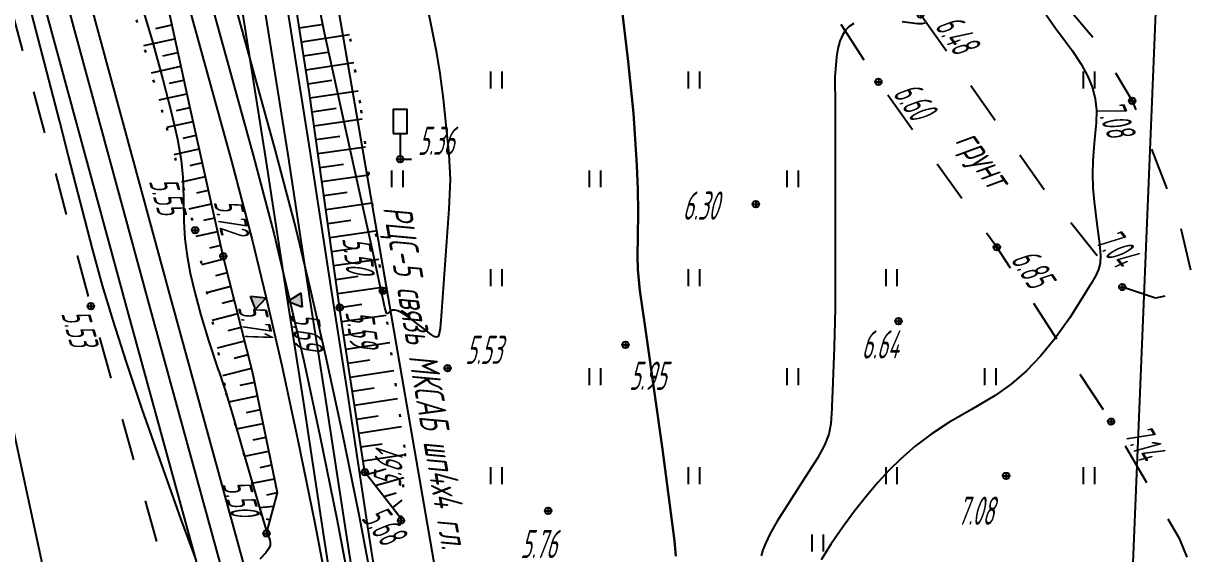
# Model space of a CAD drawing. Extents: x 1233805 to 1234355, y 654698 to 655114.
# Drawn here: x 1234144.13 to 1234185.61, y 654775.33 to 654794.08 of the extents above; entities that cross this region are included whole.
import ezdxf

# ---------------------------------------------------------------- set-up
doc = ezdxf.new("R2010")
doc.units = 0
doc.linetypes.add('ИИDash_15_15', pattern=[3, 1.5, -1.5])
doc.linetypes.add('ИИDot', pattern=[1, 0, -1])
for name, color, linetype, lineweight in [('ИИ_ГОРИЗОНТАЛИ_ОСН', 32, 'Continuous', 25), ('ИИ_ГОРИЗОНТАЛИ_УТОЛЩ', 32, 'Continuous', 30), ('ИИ_ДОРОГИ_АД', 7, 'Continuous', 25), ('ИИ_ДОРОГИ_ЖД', 7, 'Continuous', 25), ('ИИ_КАБЕЛЬ_СВЯЗИ', 212, 'Continuous', 25), ('ИИ_ЛЭП_НН', 250, 'Continuous', 25), ('ИИ_ОТКОС', 7, 'Continuous', 25), ('ИИ_ОТМЕТКИ', 7, 'Continuous', 25), ('ИИ_УГОДЬЯ', 7, 'Continuous', 25), ('ИИ_ЭЛЕКТРОКАБЕЛЬ_НН', 240, 'Continuous', 25)]:
    doc.layers.add(name, color=color, linetype=linetype, lineweight=lineweight)
doc.styles.add('VNIPISIMPLEXCUR', font='simplex.shx', dxfattribs={"width": 0.8, "oblique": 15})
doc.styles.add('ГОСТ 2.304 КУРСИВ', font='cs_gost2304.shx', dxfattribs={"oblique": 15})
doc.linetypes.add('ИИ051193', pattern='A,4,-2,[22,3dservice.shx,S=1,R=0,X=0,Y=0],8,[22,3dservice.shx,S=1,R=180,X=0,Y=0],-2,4', length=20)
doc.linetypes.add('ИИ05133', pattern='A,4,[4,3dservice.shx,S=0.7,R=0,X=0,Y=0],4,-2', length=10)
doc.linetypes.add('ИИ05155', pattern='A,0,[41,3dservice.shx,S=3,R=0,X=0,Y=0],-12', length=12)

# ---------------------------------------------------------------- blocks, each defined once
blk = doc.blocks.new('ИИ05401')
at = {"color": 0, "linetype": 'Continuous', "lineweight": 25}
for points in [[(-0.4, 1.2), (-0.4, 0)], [(0.4, 1.2), (0.4, 0)]]:
    blk.add_lwpolyline(points, dxfattribs=at)
blk = doc.blocks.new('ИИ052063')
at = {"color": 0, "linetype": 'Continuous', "lineweight": 25, "flags": 128}
blk.add_lwpolyline([(-0.5, 1.8), (-0.5, 1.8), (0.5, 1.8), (0.5, 1.8), (0.5, 3.5), (0.5, 3.5), (-0.5, 3.5), (-0.5, 3.5)], close=True, dxfattribs=at)
blk.add_lwpolyline([(0, 1.8), (0, 0), (0.8, 0)], dxfattribs=at)
blk = doc.blocks.new('PICKET')
at = {"color": 0, "linetype": 'Continuous', "lineweight": 25}
for p, q in [((-0.23, 0), (0.23, 0)), ((0, 0.23), (0, -0.23))]:
    blk.add_line(p, q, dxfattribs=at)
blk.add_circle((0, 0), 0.23, dxfattribs=at)
at = {"color": 0, "linetype": 'Continuous', "style": 'VNIPISIMPLEXCUR', "oblique": 15, "width": 0.8}
blk.add_attdef('OTMETKA', (1.25, 0.3), '', height=2, dxfattribs=at)
at = {"color": 8, "linetype": 'Continuous', "style": 'VNIPISIMPLEXCUR', "oblique": 15, "width": 0.8, "flags": 1}
blk.add_attdef('NOMER', (1.25, -2.7), '', height=2, dxfattribs=at)
blk = doc.blocks.new('ИИ05025')
at = {"linetype": 'Continuous', "lineweight": 25}
blk.add_hatch(color=0, dxfattribs=at).paths.add_polyline_path([(0.5, 1), (0, 0), (-0.5, 1)])
at = {"color": 0, "linetype": 'Continuous', "lineweight": 25}
blk.add_lwpolyline([(0.5, 1), (0, 0), (-0.5, 1)], close=True, dxfattribs=at)
at = {"color": 0, "linetype": 'Continuous', "style": 'VNIPISIMPLEXCUR', "oblique": 15, "width": 0.8}
blk.add_attdef('HEIGHT', (1.2, 0), '', height=2, dxfattribs=at)

msp = doc.modelspace()

# ---------------------------------------------------------------- linework, layer by layer
at = {"layer": 'ИИ_ГОРИЗОНТАЛИ_ОСН', "flags": 128}
for points, elevation in [([(1234158.46, 654794.512), (1234158.747, 654793.107), (1234158.875, 654792.308), (1234158.995, 654791.42), (1234159.198, 654789.457), (1234159.247, 654788.559), (1234159.195, 654787.52), (1234158.943, 654783.889), (1234158.894, 654783.292), (1234158.841, 654783.048), (1234158.803, 654782.995), (1234158.75, 654782.982), (1234158.679, 654783.006), (1234158.573, 654783.073), (1234158.237, 654783.331), (1234157.708, 654783.732), (1234157.528, 654783.846), (1234157.388, 654783.914), (1234157.29, 654783.939), (1234157.203, 654783.936), (1234157.13, 654783.906), (1234157.061, 654783.846), (1234157.021, 654783.814), (1234156.995, 654783.831), (1234156.932, 654784.037), (1234156.779, 654784.735), (1234156.433, 654786.337), (1234155.868, 654788.884), (1234154.796, 654793.751), (1234154.299, 654796.237)], 5.5), ([(1234148.223, 654795.056), (1234148.693, 654793.478), (1234149.068, 654792.102), (1234149.373, 654790.913), (1234149.581, 654789.993), (1234149.711, 654789.251), (1234149.775, 654788.645), (1234149.798, 654787.916), (1234149.799, 654787.779), (1234149.812, 654787.07), (1234149.852, 654786.463), (1234149.926, 654785.854), (1234150.035, 654785.244), (1234150.195, 654784.559), (1234150.415, 654783.762), (1234150.69, 654782.865), (1234151.044, 654781.791), (1234151.049, 654781.777), (1234151.297, 654781.037), (1234151.312, 654780.992), (1234151.313, 654780.991), (1234151.555, 654780.164), (1234151.878, 654779.05), (1234152.51, 654776.872), (1234152.759, 654776.037), (1234152.759, 654776.036), (1234152.762, 654776.029), (1234152.807, 654775.932), (1234152.809, 654775.927), (1234152.856, 654775.813), (1234152.874, 654775.711), (1234152.864, 654775.608), (1234152.826, 654775.507), (1234152.716, 654775.35), (1234152.505, 654775.122)], 5.5), ([(1234150.237, 654775.135), (1234149.721, 654776.532), (1234148.338, 654780.433), (1234147.777, 654782.101), (1234147.308, 654783.568), (1234146.934, 654784.815), (1234146.571, 654786.109), (1234145.726, 654789.386), (1234145.419, 654790.603), (1234144.343, 654794.729)], 5.5), ([(1234180.355, 654794.391), (1234180.748, 654793.836), (1234180.842, 654793.712), (1234181.279, 654793.121), (1234181.593, 654792.642), (1234181.833, 654792.202), (1234181.996, 654791.802), (1234182.091, 654791.42), (1234182.133, 654791.01), (1234182.127, 654790.566), (1234182.07, 654789.976), (1234182.038, 654789.688), (1234182.003, 654789.216), (1234181.995, 654788.752), (1234182.011, 654788.278), (1234182.055, 654787.772), (1234182.155, 654786.987), (1234182.244, 654786.29), (1234182.275, 654785.866), (1234182.263, 654785.602), (1234182.214, 654785.382), (1234182.119, 654785.169), (1234181.933, 654784.853), (1234181.894, 654784.791), (1234181.799, 654784.635), (1234181.189, 654783.671), (1234180.649, 654782.907), (1234180.157, 654782.306), (1234179.656, 654781.786), (1234179.122, 654781.326), (1234178.547, 654780.918), (1234177.709, 654780.425), (1234176.902, 654779.957), (1234176.285, 654779.555), (1234175.716, 654779.128), (1234175.19, 654778.669), (1234174.798, 654778.28), (1234174.392, 654777.838), (1234173.977, 654777.347), (1234173.558, 654776.815), (1234173.14, 654776.246), (1234172.744, 654775.667), (1234172.389, 654775.108)], 7), ([(1234173.543, 654794.085), (1234173.382, 654793.977), (1234173.25, 654793.84), (1234173.14, 654793.668), (1234173.05, 654793.454), (1234172.978, 654793.199), (1234172.924, 654792.9), (1234172.87, 654792.182), (1234172.879, 654791.175), (1234172.883, 654790.997), (1234172.887, 654789.581), (1234172.88, 654788.51), (1234172.885, 654787.224), (1234172.882, 654783.991), (1234172.85, 654782.634), (1234172.787, 654781.08), (1234172.764, 654780.539), (1234172.76, 654780.454), (1234172.727, 654779.916), (1234172.654, 654779.549), (1234172.506, 654779.164), (1234172.254, 654778.697), (1234171.619, 654777.705), (1234170.832, 654776.47), (1234170.585, 654776.037), (1234170.409, 654775.681), (1234170.318, 654775.454), (1234170.255, 654775.243)], 6.5), ([(1234176.06, 654794.089), (1234175.955, 654794.071), (1234175.795, 654794.072), (1234175.258, 654794.139)], 6.5)]:
    msp.add_lwpolyline(points, dxfattribs=dict(at, elevation=elevation))
at = {"layer": 'ИИ_ГОРИЗОНТАЛИ_УТОЛЩ', "elevation": 6, "flags": 128}
msp.add_lwpolyline([(1234165.274, 654795.041), (1234165.55, 654792.734), (1234165.736, 654790.903), (1234165.862, 654789.071), (1234165.894, 654788.214), (1234165.903, 654787.409), (1234165.891, 654786.528), (1234165.881, 654785.857), (1234165.893, 654785.376), (1234165.962, 654784.63), (1234166.134, 654783.413), (1234166.194, 654783.011), (1234166.761, 654779.015), (1234167.187, 654775.779), (1234167.238, 654775.233)], dxfattribs=at)
at = {"layer": 'ИИ_ДОРОГИ_АД', "linetype": 'ИИDash_15_15', "flags": 128}
for points in [[(1234186.499, 654772.43), (1234185.087, 654775.837), (1234182.653, 654779.993), (1234178.607, 654786.162), (1234174.411, 654792.016), (1234171.249, 654796.889), (1234169.627, 654799.628), (1234166.927, 654805.767), (1234165.406, 654809.475), (1234163.969, 654814.629), (1234161.815, 654824.807), (1234159.735, 654836.277), (1234157.314, 654850.821), (1234157.022, 654857.684), (1234157.635, 654863.288), (1234157.669, 654867.693), (1234155.678, 654883.81), (1234154.898, 654887.395), (1234153.73, 654892.278), (1234151.987, 654901.674), (1234147.064, 654917.772), (1234146.616, 654918.416), (1234145.971, 654918.763)], [(1234126.689, 654829.676), (1234127.329, 654829.972), (1234126.461, 654834.29), (1234126.777, 654834.512), (1234127.586, 654835.242), (1234127.29, 654837.879), (1234127.963, 654838.038), (1234125.426, 654845.827), (1234121.162, 654859.631), (1234118.578, 654867.881), (1234117.484, 654867.484), (1234116.967, 654867.881), (1234114.14, 654876.439), (1234115.869, 654876.956), (1234115.273, 654879.282), (1234114.57, 654879.467), (1234113.645, 654880.942), (1234113.021, 654884.241), (1234113.94, 654884.788), (1234112.99, 654888.387), (1234114.879, 654888.946), (1234116.065, 654888.425), (1234118.629, 654878.4), (1234120.638, 654871.643), (1234123.012, 654863.843), (1234125.938, 654854.842), (1234128.862, 654845.213), (1234131.822, 654836.098), (1234135.471, 654824.271), (1234140.427, 654806.922), (1234142.885, 654797.638), (1234146.516, 654784.081), (1234150.041, 654771.441), (1234150.666, 654769.382), (1234150.897, 654767.608), (1234151.142, 654764.927), (1234152.168, 654751.971), (1234152.086, 654749.149), (1234150.241, 654749.149), (1234149.545, 654748.878), (1234149.287, 654747.691), (1234149.485, 654744.069), (1234150.31, 654734.021), (1234151.83, 654725.792), (1234152.363, 654719.609), (1234152.756, 654716.684), (1234153.087, 654713.292), (1234153.459, 654712.216), (1234154.038, 654711.513), (1234154.765, 654711.141), (1234155.983, 654711.024), (1234158.109, 654711.076), (1234164.149, 654711.529)], [(1234181.039, 654794.746), (1234182.208, 654793.357), (1234183.401, 654791.345), (1234185.042, 654787.203), (1234185.511, 654785.172), (1234185.12, 654784.546), (1234184.227, 654784.364), (1234183.052, 654784.756), (1234180.261, 654788.232), (1234175.902, 654794.402), (1234170.308, 654805.04), (1234168.151, 654808.937), (1234167.047, 654812.435), (1234164.865, 654822.575), (1234163.574, 654832.161), (1234161.27, 654846.503), (1234160.562, 654856.37), (1234160.807, 654862.675), (1234162.126, 654866.357), (1234163.308, 654869.364)]]:
    msp.add_lwpolyline(points, dxfattribs=at)
at = {"layer": 'ИИ_ДОРОГИ_ЖД', "linetype": 'ИИ05155', "flags": 128}
for points in [[(1234090.712, 655090.808), (1234093.741, 655075.876), (1234104.948, 655021.616), (1234109.127, 655001.687), (1234114.106, 654978.19), (1234119.616, 654952.357), (1234126.248, 654921.604), (1234130.95, 654899.942), (1234134.747, 654882.449), (1234136.783, 654873.223), (1234139.499, 654860.776), (1234141.869, 654850.023), (1234143.675, 654841.878), (1234147.286, 654824.697), (1234148.295, 654819.48), (1234149.532, 654812.897), (1234150.698, 654806.239), (1234152.247, 654797.266), (1234153.494, 654789.439), (1234154.266, 654784.368), (1234154.823, 654780.852), (1234155.556, 654775.999), (1234156.926, 654767.199)], [(1234083.906, 655090.311), (1234085.132, 655083.775), (1234087.8, 655070.028), (1234090.594, 655056.344), (1234096.117, 655029.026), (1234101.619, 655001.66), (1234107.135, 654974.217), (1234112.573, 654947.012), (1234115.345, 654933.295), (1234123.96, 654892.334), (1234127.117, 654878.774), (1234131.214, 654865.054), (1234132.49, 654860.512), (1234134.003, 654855.173), (1234139.822, 654834.577), (1234145.299, 654815.09), (1234150.807, 654794.72), (1234152.267, 654789.42), (1234153.005, 654786.618), (1234153.498, 654784.561), (1234154.057, 654782.147), (1234154.624, 654779.497), (1234155.227, 654776.558), (1234155.964, 654772.714), (1234156.926, 654767.204), (1234157.633, 654762.526), (1234159.204, 654752.284), (1234159.779, 654748.676), (1234160.771, 654742.313), (1234161.916, 654735.004), (1234163.48, 654724.746)], [(1234116.703, 654895.026), (1234117.884, 654890.683), (1234120.817, 654880.456), (1234125.957, 654863.155), (1234128.162, 654855.915), (1234130.565, 654847.997), (1234134.692, 654834.066), (1234138.925, 654819.41), (1234140.64, 654813.158), (1234144.287, 654799.907), (1234148.569, 654784.148), (1234151.118, 654774.862), (1234155.195, 654760.234), (1234157.779, 654750.92), (1234158.424, 654748.494), (1234159.125, 654745.799), (1234160.408, 654740.598), (1234161.345, 654736.214), (1234161.965, 654733.178), (1234162.686, 654729.383), (1234163.478, 654724.756), (1234165.395, 654712.747), (1234165.679, 654710.943)]]:
    msp.add_lwpolyline(points, dxfattribs=at)
at = {"layer": 'ИИ_ДОРОГИ_ЖД'}
for points in [[(1234091.501, 655090.918), (1234094.52, 655076.035), (1234105.726, 655021.778), (1234109.905, 655001.851), (1234114.884, 654978.356), (1234120.393, 654952.523), (1234127.025, 654921.772), (1234131.726, 654900.11), (1234135.523, 654882.619), (1234137.559, 654873.394), (1234140.276, 654860.946), (1234142.645, 654850.195), (1234144.452, 654842.046), (1234148.065, 654824.854), (1234149.076, 654819.629), (1234150.314, 654813.039), (1234151.481, 654806.375), (1234153.031, 654797.396), (1234154.279, 654789.561), (1234155.052, 654784.49), (1234155.608, 654780.973), (1234156.342, 654776.12), (1234157.71, 654767.332)], [(1234089.923, 655090.698), (1234092.962, 655075.716), (1234104.169, 655021.454), (1234108.349, 655001.523), (1234113.329, 654978.025), (1234118.838, 654952.19), (1234121.851, 654938.176), (1234125.471, 654921.436), (1234130.173, 654899.773), (1234133.97, 654882.279), (1234136.006, 654873.053), (1234138.723, 654860.605), (1234141.092, 654849.852), (1234142.897, 654841.711), (1234146.507, 654824.539), (1234147.514, 654819.331), (1234148.75, 654812.755), (1234149.915, 654806.102), (1234151.462, 654797.135), (1234152.708, 654789.316), (1234153.481, 654784.246), (1234154.037, 654780.73), (1234154.77, 654775.879), (1234156.141, 654767.076)], [(1234114.566, 654933.135), (1234123.184, 654892.162), (1234126.349, 654878.57), (1234130.451, 654864.832), (1234131.725, 654860.296), (1234133.238, 654854.956), (1234139.056, 654834.362), (1234144.533, 654814.879), (1234150.04, 654794.511), (1234151.499, 654789.213), (1234152.234, 654786.424), (1234152.724, 654784.378), (1234153.281, 654781.974), (1234153.846, 654779.334), (1234154.447, 654776.403), (1234155.182, 654772.571), (1234156.141, 654767.076), (1234156.847, 654762.406), (1234158.418, 654752.159), (1234158.994, 654748.552), (1234159.986, 654742.19), (1234161.13, 654734.883), (1234162.694, 654724.626)], [(1234116.124, 654933.456), (1234124.736, 654892.506), (1234127.886, 654878.978), (1234131.978, 654865.275), (1234133.255, 654860.728), (1234134.768, 654855.389), (1234140.587, 654834.793), (1234146.065, 654815.301), (1234151.574, 654794.929), (1234153.034, 654789.627), (1234153.776, 654786.811), (1234154.272, 654784.743), (1234154.833, 654782.32), (1234155.403, 654779.66), (1234156.006, 654776.712), (1234156.746, 654772.857), (1234157.71, 654767.332), (1234158.419, 654762.646), (1234159.989, 654752.409), (1234160.565, 654748.8), (1234161.557, 654742.436), (1234162.702, 654735.126), (1234164.266, 654724.866)], [(1234117.47, 654895.234), (1234118.65, 654890.897), (1234121.58, 654880.679), (1234126.719, 654863.384), (1234128.922, 654856.146), (1234131.326, 654848.225), (1234135.455, 654834.29), (1234139.69, 654819.626), (1234141.407, 654813.368), (1234145.054, 654800.116), (1234149.336, 654784.357), (1234151.885, 654775.074), (1234155.961, 654760.446), (1234158.547, 654751.124), (1234159.193, 654748.696), (1234159.896, 654745.994), (1234161.183, 654740.776), (1234162.124, 654736.377), (1234162.745, 654733.332), (1234163.469, 654729.525), (1234164.263, 654724.886), (1234166.18, 654712.872), (1234166.476, 654710.994)], [(1234115.936, 654894.817), (1234117.118, 654890.469), (1234120.054, 654880.233), (1234125.196, 654862.926), (1234127.401, 654855.683), (1234129.803, 654847.769), (1234133.929, 654833.843), (1234138.159, 654819.195), (1234139.873, 654812.948), (1234143.52, 654799.697), (1234147.802, 654783.938), (1234150.352, 654774.65), (1234154.429, 654760.021), (1234157.011, 654750.716), (1234157.656, 654748.292), (1234158.355, 654745.603), (1234159.633, 654740.419), (1234160.567, 654736.052), (1234161.185, 654733.024), (1234161.904, 654729.242), (1234162.694, 654724.626), (1234164.61, 654712.623), (1234164.882, 654710.892)]]:
    msp.add_lwpolyline(points, dxfattribs=at)
at = {"layer": 'ИИ_КАБЕЛЬ_СВЯЗИ', "linetype": 'ИИ05133', "flags": 128}
msp.add_lwpolyline([(1234093.557, 654957.838), (1234120.737, 654959.921), (1234136.158, 654888.894), (1234151.947, 654813.869), (1234159.658, 654769.277), (1234148.525, 654766.836), (1234160.687, 654721.894), (1234162.284, 654710.725)], dxfattribs=at)
at = {"layer": 'ИИ_ЛЭП_НН', "elevation": -11.67, "flags": 128}
msp.add_lwpolyline([(1234161.978, 654934.825), (1234173.077, 654903.717), (1234180.16, 654873.686), (1234184.365, 654839.004), (1234184.636, 654804.491), (1234183.229, 654770.133), (1234192.646, 654732.06)], dxfattribs=at)
at = {"layer": 'ИИ_ОТКОС'}
for p, q in [((1234148.822, 654793.905, 5.499), (1234149.389, 654794.03, 5.499)), ((1234153.9, 654793.925, 5.578), (1234154.753, 654794.057, 5.578)), ((1234148.39, 654793.3, 5.499), (1234149.496, 654793.542, 5.499)), ((1234153.976, 654793.431, 5.578), (1234155.682, 654793.694, 5.578)), ((1234149.064, 654792.937, 5.499), (1234149.603, 654793.055, 5.499)), ((1234154.052, 654792.938, 5.578), (1234154.905, 654793.069, 5.578)), ((1234148.661, 654792.338, 5.499), (1234149.709, 654792.567, 5.499)), ((1234154.128, 654792.444, 5.578), (1234155.833, 654792.706, 5.578)), ((1234149.306, 654791.968, 5.499), (1234149.816, 654792.08, 5.499)), ((1234154.204, 654791.95, 5.578), (1234155.057, 654792.081, 5.578)), ((1234154.278, 654791.456, 5.578), (1234155.988, 654791.699, 5.578)), ((1234148.932, 654791.375, 5.499), (1234149.923, 654791.592, 5.499)), ((1234149.549, 654790.997, 5.499), (1234150.03, 654791.105, 5.499)), ((1234154.348, 654790.961, 5.578), (1234155.206, 654791.083, 5.578)), ((1234149.204, 654790.408, 5.499), (1234150.139, 654790.618, 5.499)), ((1234154.418, 654790.466, 5.578), (1234156.129, 654790.71, 5.578)), ((1234149.793, 654790.029, 5.499), (1234150.248, 654790.131, 5.499)), ((1234154.489, 654789.972, 5.578), (1234155.338, 654790.093, 5.578)), ((1234149.47, 654789.445, 5.499), (1234150.358, 654789.644, 5.499)), ((1234154.559, 654789.477, 5.578), (1234156.248, 654789.717, 5.578)), ((1234150.035, 654789.061, 5.499), (1234150.467, 654789.158, 5.499)), ((1234154.629, 654788.982, 5.578), (1234155.468, 654789.102, 5.578)), ((1234149.736, 654788.482, 5.499), (1234150.576, 654788.671, 5.499)), ((1234154.7, 654788.488, 5.578), (1234156.366, 654788.725, 5.578)), ((1234150.277, 654788.092, 5.499), (1234150.685, 654788.184, 5.499)), ((1234154.77, 654787.993, 5.578), (1234155.598, 654788.111, 5.578)), ((1234150.002, 654787.519, 5.499), (1234150.795, 654787.697, 5.499)), ((1234154.84, 654787.498, 5.578), (1234156.485, 654787.732, 5.578)), ((1234150.52, 654787.124, 5.499), (1234150.904, 654787.21, 5.499)), ((1234154.911, 654787.004, 5.578), (1234155.727, 654787.12, 5.578)), ((1234150.251, 654786.552, 5.499), (1234151.013, 654786.723, 5.499)), ((1234154.981, 654786.509, 5.578), (1234156.604, 654786.74, 5.578)), ((1234150.734, 654786.149, 5.499), (1234151.123, 654786.237, 5.499)), ((1234155.051, 654786.015, 5.578), (1234155.857, 654786.129, 5.578)), ((1234150.443, 654785.55, 5.499), (1234151.235, 654785.75, 5.499)), ((1234155.122, 654785.52, 5.578), (1234156.722, 654785.747, 5.578)), ((1234150.947, 654785.163, 5.499), (1234151.357, 654785.267, 5.499)), ((1234155.192, 654785.025, 5.578), (1234155.987, 654785.138, 5.578)), ((1234150.631, 654784.568, 5.499), (1234151.48, 654784.783, 5.499)), ((1234155.262, 654784.531, 5.578), (1234156.841, 654784.755, 5.578)), ((1234151.164, 654784.188, 5.499), (1234151.603, 654784.299, 5.499)), ((1234150.819, 654783.586, 5.499), (1234151.726, 654783.816, 5.499)), ((1234155.333, 654784.036, 5.578), (1234156.12, 654784.148, 5.578)), ((1234155.403, 654783.541, 5.578), (1234156.975, 654783.765, 5.578)), ((1234151.38, 654783.213, 5.499), (1234151.848, 654783.332, 5.499)), ((1234155.478, 654783.047, 5.578), (1234156.26, 654783.167, 5.578)), ((1234151.007, 654782.604, 5.499), (1234151.971, 654782.848, 5.499)), ((1234155.554, 654782.553, 5.578), (1234157.11, 654782.792, 5.578)), ((1234151.597, 654782.239, 5.499), (1234152.094, 654782.365, 5.499)), ((1234155.63, 654782.06, 5.578), (1234156.404, 654782.179, 5.578)), ((1234151.195, 654781.622, 5.499), (1234152.216, 654781.881, 5.499)), ((1234155.705, 654781.566, 5.578), (1234157.247, 654781.803, 5.578)), ((1234151.802, 654781.287, 5.499), (1234152.324, 654781.394, 5.499)), ((1234151.402, 654780.695, 5.499), (1234152.425, 654780.905, 5.499)), ((1234155.781, 654781.072, 5.578), (1234156.548, 654781.19, 5.578)), ((1234155.857, 654780.578, 5.578), (1234157.384, 654780.813, 5.578)), ((1234152.033, 654780.315, 5.499), (1234152.525, 654780.417, 5.499)), ((1234155.933, 654780.084, 5.578), (1234156.693, 654780.201, 5.578)), ((1234151.679, 654779.733, 5.499), (1234152.626, 654779.928, 5.499)), ((1234156.009, 654779.59, 5.578), (1234157.521, 654779.823, 5.578)), ((1234152.272, 654779.346, 5.499), (1234152.726, 654779.439, 5.499)), ((1234151.956, 654778.771, 5.499), (1234152.826, 654778.95, 5.499)), ((1234156.085, 654779.097, 5.578), (1234156.837, 654779.212, 5.578)), ((1234156.16, 654778.603, 5.578), (1234157.65, 654778.832, 5.578)), ((1234152.511, 654778.376, 5.499), (1234152.927, 654778.462, 5.499)), ((1234156.28, 654778.128, 5.578), (1234156.968, 654778.328, 5.578)), ((1234156.586, 654777.733, 5.578), (1234157.599, 654778.021, 5.578)), ((1234152.233, 654777.81, 5.499), (1234153.027, 654777.973, 5.499)), ((1234152.749, 654777.406, 5.499), (1234153.128, 654777.484, 5.499)), ((1234156.893, 654777.339, 5.578), (1234157.337, 654777.473, 5.578)), ((1234157.199, 654776.944, 5.578), (1234157.548, 654777.215, 5.578)), ((1234152.479, 654776.952, 5.499), (1234153.001, 654777.002, 5.499)), ((1234152.727, 654776.559, 5.499), (1234152.872, 654776.52, 5.499))]:
    msp.add_line(p, q, dxfattribs=at)
for points, elevation in [([(1234157.506, 654776.55), (1234156.222, 654778.202), (1234155.412, 654783.477), (1234154.245, 654791.685), (1234153.321, 654797.687)], 5.578), ([(1234152.742, 654776.038), (1234153.129, 654777.477), (1234152.259, 654781.713), (1234151.209, 654785.852), (1234150.022, 654791.139), (1234149.275, 654794.551)], 5.499)]:
    msp.add_lwpolyline(points, dxfattribs=dict(at, elevation=elevation))
at = {"layer": 'ИИ_ОТКОС', "color": 33, "linetype": 'ИИDot', "lineweight": 30}
for points, elevation in [([(1234155.207, 654796.8), (1234156.093, 654791.011), (1234156.857, 654784.62), (1234157.653, 654778.871), (1234157.503, 654776.499)], 5.745), ([(1234147.836, 654795.267), (1234149.209, 654790.39), (1234150.211, 654786.764), (1234151.311, 654781.013), (1234152.742, 654776.038)], 5.897)]:
    msp.add_lwpolyline(points, dxfattribs=dict(at, elevation=elevation))
at = {"layer": 'ИИ_ЭЛЕКТРОКАБЕЛЬ_НН', "linetype": 'ИИ051193', "flags": 128}
msp.add_lwpolyline([(1234104.61, 654961.649), (1234152.102, 654740.983)], dxfattribs=at)

# ---------------------------------------------------------------- block references
at = {"layer": 'ИИ_ДОРОГИ_ЖД', "xscale": 0.5, "yscale": 0.5, "zscale": 0.5}
msp.add_blockref('ИИ052063', (1234157.472, 654789.283), dxfattribs=at)
at = {"layer": 'ИИ_ДОРОГИ_ЖД'}
ref = msp.add_blockref('ИИ05025', (1234152.724, 654784.377, 11.444), dxfattribs=dict(at, xscale=0.4999999999999993, yscale=0.4999999999999993, zscale=0.4999999999999993, rotation=110.5713394537116))
ref.add_attrib('OTMETKA', '5.71', (1234151.717, 654784.042, 11.444), dxfattribs={"layer": '0', "linetype": 'Continuous', "height": 1, "rotation": 283.0412, "style": 'ГОСТ 2.304 КУРСИВ', "oblique": 15, "width": 0.65})
ref = msp.add_blockref('ИИ05025', (1234153.481, 654784.246, 5.689), dxfattribs=dict(at, xscale=0.4999999999999993, yscale=0.4999999999999993, zscale=0.4999999999999993, rotation=275.7433460660143))
ref.add_attrib('OTMETKA', '5.69', (1234153.598, 654783.804, 5.689), dxfattribs={"layer": '0', "linetype": 'Continuous', "height": 1, "rotation": 277.2787, "style": 'ГОСТ 2.304 КУРСИВ', "oblique": 15, "width": 0.65})
at = {"layer": 'ИИ_ОТМЕТКИ'}
ref = msp.add_blockref('PICKET', (1234175.902, 654794.402, 6.482), dxfattribs=dict(at, xscale=0.5, yscale=0.5, zscale=0.5))
ref.add_attrib('OTMETKA', '6.48', (1234176.385, 654793.978, 6.482), dxfattribs={"layer": '0', "color": 0, "linetype": 'Continuous', "height": 1, "rotation": 305.2391, "style": 'ГОСТ 2.304 КУРСИВ', "oblique": 15, "width": 0.65})
ref = msp.add_blockref('PICKET', (1234174.411, 654792.016, 6.602), dxfattribs=dict(at, xscale=0.5, yscale=0.5, zscale=0.5))
ref.add_attrib('OTMETKA', '6.60', (1234174.897, 654791.595, 6.602), dxfattribs={"layer": '0', "color": 0, "linetype": 'Continuous', "height": 1, "rotation": 305.628, "style": 'ГОСТ 2.304 КУРСИВ', "oblique": 15, "width": 0.65})
ref = msp.add_blockref('PICKET', (1234183.401, 654791.345, 7.079), dxfattribs=dict(at, xscale=0.5, yscale=0.5, zscale=0.5))
ref.add_attrib('OTMETKA', '7.08', (1234182.092, 654791.146, 7.079), dxfattribs={"layer": '0', "color": 0, "linetype": 'Continuous', "height": 1, "rotation": 291.6176, "style": 'ГОСТ 2.304 КУРСИВ', "oblique": 15, "width": 0.65})
ref = msp.add_blockref('PICKET', (1234157.472, 654789.283, 5.364), dxfattribs=dict(at, xscale=0.5, yscale=0.5, zscale=0.5))
ref.add_attrib('OTMETKA', '5.36', (1234158.097, 654789.433, 5.364), dxfattribs={"layer": '0', "color": 0, "linetype": 'Continuous', "height": 1, "style": 'ГОСТ 2.304 КУРСИВ', "oblique": 15, "width": 0.65})
ref = msp.add_blockref('PICKET', (1234150.211, 654786.764, 5.551), dxfattribs=dict(at, xscale=0.5, yscale=0.5, zscale=0.5))
ref.add_attrib('OTMETKA', '5.55', (1234148.567, 654788.5, 5.551), dxfattribs={"layer": '0', "color": 0, "linetype": 'Continuous', "height": 1, "rotation": 285.445, "style": 'ГОСТ 2.304 КУРСИВ', "oblique": 15, "width": 0.65})
ref = msp.add_blockref('PICKET', (1234170.074, 654787.686, 6.302), dxfattribs=dict(at, xscale=0.5, yscale=0.5, zscale=0.5))
ref.add_attrib('OTMETKA', '6.30', (1234167.475, 654787.138, 6.302), dxfattribs={"layer": '0', "color": 0, "linetype": 'Continuous', "height": 1, "style": 'ГОСТ 2.304 КУРСИВ', "oblique": 15, "width": 0.65})
ref = msp.add_blockref('PICKET', (1234151.209, 654785.852, 5.718), dxfattribs=dict(at, xscale=0.5, yscale=0.5, zscale=0.5))
ref.add_attrib('OTMETKA', '5.72', (1234150.862, 654787.771, 5.718), dxfattribs={"layer": '0', "color": 0, "linetype": 'Continuous', "height": 1, "rotation": 282.6542, "style": 'ГОСТ 2.304 КУРСИВ', "oblique": 15, "width": 0.65})
ref = msp.add_blockref('PICKET', (1234183.052, 654784.756, 7.044), dxfattribs=dict(at, xscale=0.5, yscale=0.5, zscale=0.5))
ref.add_attrib('OTMETKA', '7.04', (1234182.064, 654786.356, 7.044), dxfattribs={"layer": '0', "color": 0, "linetype": 'Continuous', "height": 1, "rotation": 308.7622, "style": 'ГОСТ 2.304 КУРСИВ', "oblique": 15, "width": 0.65})
ref = msp.add_blockref('PICKET', (1234156.857, 654784.62, 5.497), dxfattribs=dict(at, xscale=0.5, yscale=0.5, zscale=0.5))
ref.add_attrib('OTMETKA', '5.50', (1234155.42, 654786.479, 5.497), dxfattribs={"layer": '0', "color": 0, "linetype": 'Continuous', "height": 1, "rotation": 276.8177, "style": 'ГОСТ 2.304 КУРСИВ', "oblique": 15, "width": 0.65})
ref = msp.add_blockref('PICKET', (1234178.607, 654786.162, 6.846), dxfattribs=dict(at, xscale=0.5, yscale=0.5, zscale=0.5))
ref.add_attrib('OTMETKA', '6.85', (1234179.075, 654785.722, 6.846), dxfattribs={"layer": '0', "color": 0, "linetype": 'Continuous', "height": 1, "rotation": 303.2621, "style": 'ГОСТ 2.304 КУРСИВ', "oblique": 15, "width": 0.65})
ref = msp.add_blockref('PICKET', (1234146.516, 654784.081, 5.526), dxfattribs=dict(at, xscale=0.5, yscale=0.5, zscale=0.5))
ref.add_attrib('OTMETKA', '5.53', (1234145.461, 654783.818, 5.526), dxfattribs={"layer": '0', "color": 0, "linetype": 'Continuous', "height": 1, "rotation": 285.5829, "style": 'ГОСТ 2.304 КУРСИВ', "oblique": 15, "width": 0.65})
ref = msp.add_blockref('PICKET', (1234155.333, 654784.036, 5.586), dxfattribs=dict(at, xscale=0.5, yscale=0.5, zscale=0.5))
ref.add_attrib('OTMETKA', '5.59', (1234155.531, 654783.873, 5.586), dxfattribs={"layer": '0', "color": 0, "linetype": 'Continuous', "height": 1, "rotation": 278.0925, "style": 'ГОСТ 2.304 КУРСИВ', "oblique": 15, "width": 0.65})
ref = msp.add_blockref('PICKET', (1234175.123, 654783.55, 6.641), dxfattribs=dict(at, xscale=0.5, yscale=0.5, zscale=0.5))
ref.add_attrib('OTMETKA', '6.64', (1234173.815, 654782.226, 6.641), dxfattribs={"layer": '0', "color": 0, "linetype": 'Continuous', "height": 1, "style": 'ГОСТ 2.304 КУРСИВ', "oblique": 15, "width": 0.65})
ref = msp.add_blockref('PICKET', (1234159.155, 654781.886, 5.525), dxfattribs=dict(at, xscale=0.5, yscale=0.5, zscale=0.5))
ref.add_attrib('OTMETKA', '5.53', (1234159.78, 654782.036, 5.525), dxfattribs={"layer": '0', "color": 0, "linetype": 'Continuous', "height": 1, "style": 'ГОСТ 2.304 КУРСИВ', "oblique": 15, "width": 0.65})
ref = msp.add_blockref('PICKET', (1234165.456, 654782.712, 5.949), dxfattribs=dict(at, xscale=0.5, yscale=0.5, zscale=0.5))
ref.add_attrib('OTMETKA', '5.95', (1234165.583, 654781.117, 5.949), dxfattribs={"layer": '0', "color": 0, "linetype": 'Continuous', "height": 1, "style": 'ГОСТ 2.304 КУРСИВ', "oblique": 15, "width": 0.65})
ref = msp.add_blockref('PICKET', (1234182.653, 654779.993, 7.136), dxfattribs=dict(at, xscale=0.5, yscale=0.5, zscale=0.5))
ref.add_attrib('OTMETKA', '7.14', (1234183.098, 654779.53, 7.136), dxfattribs={"layer": '0', "color": 0, "linetype": 'Continuous', "height": 1, "rotation": 300.3599, "style": 'ГОСТ 2.304 КУРСИВ', "oblique": 15, "width": 0.65})
ref = msp.add_blockref('PICKET', (1234157.503, 654776.499, 5.611), dxfattribs=dict(at, xscale=0.5, yscale=0.5, zscale=0.5))
ref.add_attrib('OTMETKA', '5.61', (1234157.507, 654777.658, 5.611), dxfattribs={"layer": '0', "color": 0, "linetype": 'Continuous', "height": 1, "rotation": 86.382, "style": 'ГОСТ 2.304 КУРСИВ', "oblique": 15, "width": 0.65})
ref = msp.add_blockref('PICKET', (1234156.222, 654778.202, 5.682), dxfattribs=dict(at, xscale=0.5, yscale=0.5, zscale=0.5))
ref.add_attrib('OTMETKA', '5.68', (1234156.074, 654776.562, 5.682), dxfattribs={"layer": '0', "color": 0, "linetype": 'Continuous', "height": 1, "rotation": 307.859, "style": 'ГОСТ 2.304 КУРСИВ', "oblique": 15, "width": 0.65})
ref = msp.add_blockref('PICKET', (1234178.936, 654778.071, 7.079), dxfattribs=dict(at, xscale=0.5, yscale=0.5, zscale=0.5))
ref.add_attrib('OTMETKA', '7.08', (1234177.212, 654776.34, 7.079), dxfattribs={"layer": '0', "color": 0, "linetype": 'Continuous', "height": 1, "style": 'ГОСТ 2.304 КУРСИВ', "oblique": 15, "width": 0.65})
ref = msp.add_blockref('PICKET', (1234152.742, 654776.038, 5.499), dxfattribs=dict(at, xscale=0.5, yscale=0.5, zscale=0.5))
ref.add_attrib('OTMETKA', '5.50', (1234151.16, 654777.795, 5.499), dxfattribs={"layer": '0', "color": 0, "linetype": 'Continuous', "height": 1, "rotation": 286.0516, "style": 'ГОСТ 2.304 КУРСИВ', "oblique": 15, "width": 0.65})
ref = msp.add_blockref('PICKET', (1234162.715, 654776.836, 5.756), dxfattribs=dict(at, xscale=0.5, yscale=0.5, zscale=0.5))
ref.add_attrib('OTMETKA', '5.76', (1234161.731, 654775.163, 5.756), dxfattribs={"layer": '0', "color": 0, "linetype": 'Continuous', "height": 1, "style": 'ГОСТ 2.304 КУРСИВ', "oblique": 15, "width": 0.65})
at = {"layer": 'ИИ_УГОДЬЯ', "xscale": 0.5, "yscale": 0.5, "zscale": 0.5}
for p in [(1234160.871, 654791.784), (1234167.871, 654791.784), (1234181.871, 654791.784), (1234157.371, 654788.284), (1234164.371, 654788.284), (1234171.371, 654788.284), (1234160.871, 654784.784), (1234167.871, 654784.784), (1234174.871, 654784.784), (1234164.371, 654781.284), (1234171.371, 654781.284), (1234178.371, 654781.284), (1234160.871, 654777.784), (1234167.871, 654777.784), (1234174.871, 654777.784), (1234181.871, 654777.784), (1234172.259, 654775.403)]:
    msp.add_blockref('ИИ05401', p, dxfattribs=at)

# ---------------------------------------------------------------- texts
at = {"layer": 'ИИ_ДОРОГИ_АД', "style": 'ГОСТ 2.304 КУРСИВ', "oblique": 15, "width": 0.8}
msp.add_text('грунт', height=1, rotation=305.2391, dxfattribs=at).set_placement((1234177.104, 654789.917))
at = {"layer": 'ИИ_КАБЕЛЬ_СВЯЗИ', "color": 7, "style": 'ГОСТ 2.304 КУРСИВ', "oblique": 15, "width": 0.8}
msp.add_text('РЦС-5 связь МКСАБ шп4х4 гл. 0.6', height=1, rotation=279.8112, dxfattribs=at).set_placement((1234156.858, 654787.564, -11.67))

doc.saveas('drawing.dxf')
